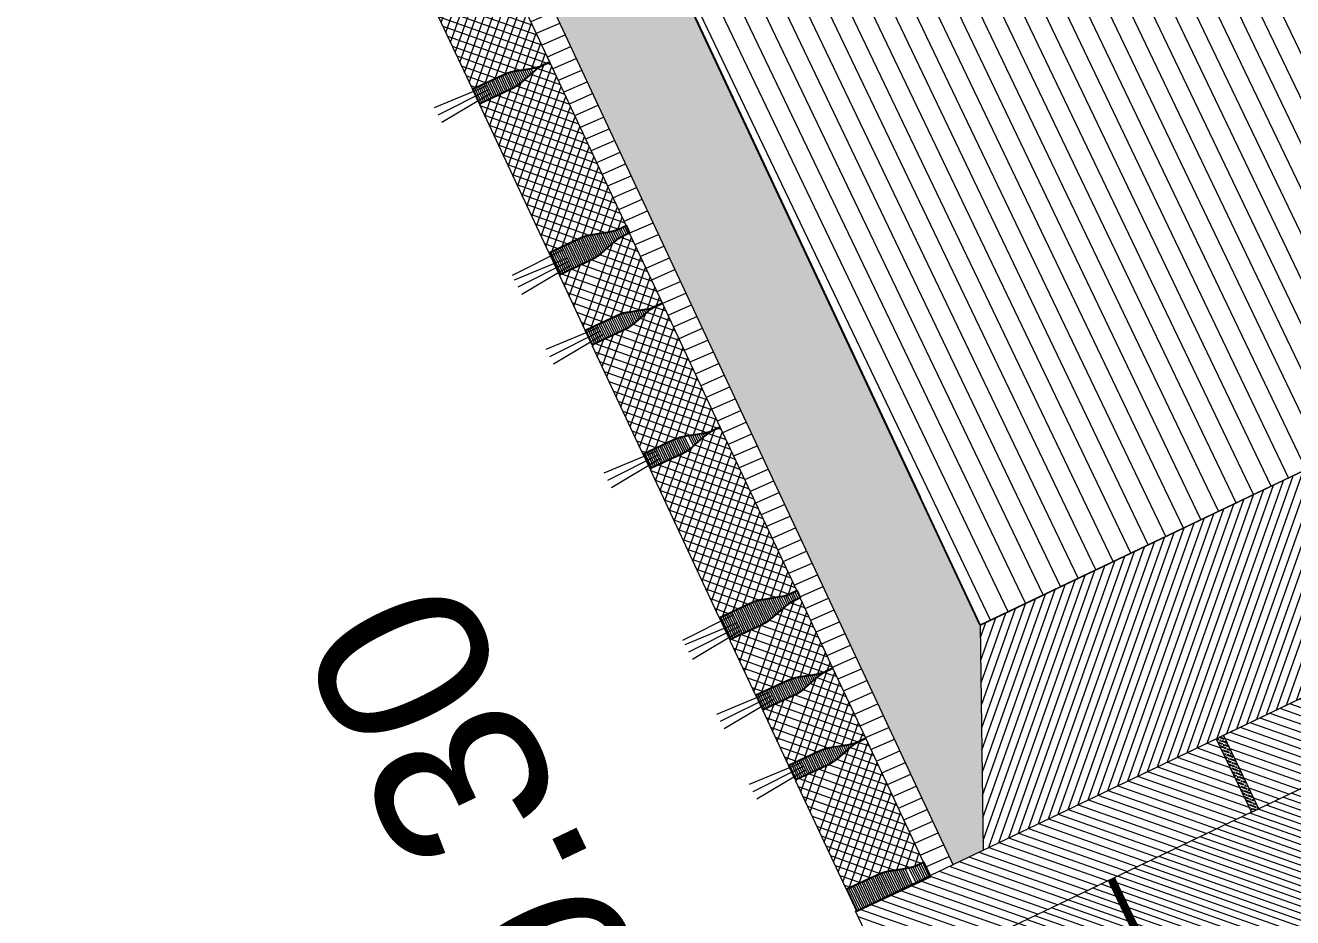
# Model space of a CAD drawing. Header units: metres. Extents: x 678805 to 1359287, y 2747329 to 5497370.
# Drawn here: x 679529.269 to 679530.822, y 2747454.378 to 2747455.472 of the extents above; entities that cross this region are included whole.
import ezdxf

# ---------------------------------------------------------------- set-up
doc = ezdxf.new("R2010")
doc.units = ezdxf.units.M
doc.linetypes.add('XREF_MON_WATERFEATURE$0$DASH_1', pattern=[0.4, 0.1, -0.3])
for name, color, linetype, true_color in [('02-L-Waterfeatures 01', 7, 'Continuous', 0x4da6ff), ('XREF_MON_WATERFEATURE$0$01-TX-Dimensions_1-100', 7, 'Continuous', 0x3f5f7f), ('XREF_MON_WATERFEATURE$0$EIT_3 TR sorra', 7, 'Continuous', 0xd8ceb0)]:
    doc.layers.add(name, color=color, linetype=linetype, true_color=true_color)
doc.layers.add('XREF_MON_WATERFEATURE$0$-aux', color=50, linetype='Continuous', plot=False)
for name, color, linetype, lineweight, true_color in [('XREF_MON_WATERFEATURE$0$02-L-projecció', 7, 'Continuous', 5, 0x636363), ('XREF_MON_WATERFEATURE$0$3- TR terra vegetal', 7, 'Continuous', 0, 0xbea68e), ('XREF_MON_WATERFEATURE$0$3-TR sorra granitica', 7, 'Continuous', 0, 0xf2dac9)]:
    doc.layers.add(name, color=color, linetype=linetype, lineweight=lineweight, true_color=true_color)
for name, color, linetype, lineweight in [('XREF_MON_WATERFEATURE$0$02-L-seccionat', 6, 'Continuous', 5), ('XREF_MON_WATERFEATURE$0$1-L-GESPA', 64, 'Continuous', 0), ('XREF_MON_WATERFEATURE$0$3-TR Formigó', 252, 'Continuous', 0), ('XREF_MON_WATERFEATURE$0$3-TR terra compactada', 45, 'Continuous', 0), ('XREF_MON_WATERFEATURE$0$3-TR Tot-u', 37, 'Continuous', 0)]:
    doc.layers.add(name, color=color, linetype=linetype, lineweight=lineweight)
doc.layers.add('XREF_MON_WATERFEATURE$0$02-L-Waterfeatures 02', color=152, linetype='Continuous')
doc.layers.add('XREF_MON_WATERFEATURE$0$COTAUX', color=7, linetype='Continuous')
doc.styles.add('XREF_MON_WATERFEATURE$0$Standard', font='arial.ttf')
doc.dimstyles.new('XREF_MON_WATERFEATURE$0$E100', dxfattribs={"dimscale": 0.03, "dimtxt": 7, "dimasz": 0.5, "dimexe": 0.1, "dimexo": 15, "dimgap": 4, "dimtad": 1, "dimzin": 0, "dimdsep": 46, "dimtxsty": 'XREF_MON_WATERFEATURE$0$Standard', "dimblk1": 'XREF_MON_WATERFEATURE$0$LINCOT200', "dimblk2": 'XREF_MON_WATERFEATURE$0$LINCOT200', "dimsah": 1, "dimcen": 0.1, "dimdle": 0.1, "dimclrt": 256, "dimadec": 0, "dimazin": 0, "dimtfac": 0.01538461538461539, "dimtofl": 0, "dimtmove": 0, "dimatfit": 3, "dimldrblk": 'XREF_MON_WATERFEATURE$0$LINCOT200', "dimfxl": 1, "dimtolj": 1, "dimtzin": 0, "dimarcsym": 0})
pattern_1 = [(44.92865665922822, (3.98924274276942, -0.7978512751869857), (-0.006726800370768202, 0.006743573368165632), []), (134.9286566592282, (3.98924274276942, -0.7978512751869857), (-0.006743573368165632, -0.006726800370768202), [])]
pattern_2 = [(359.9999999999999, (-9.313225746154785e-10, -4.656612873077393e-10), (0, 0.0025), [])]

# ---------------------------------------------------------------- blocks, each defined once
blk = doc.blocks.new('XREF_MON_WATERFEATURE$0$General Section WaterFalls')
at = {"layer": 'XREF_MON_WATERFEATURE$0$02-L-Waterfeatures 02', "lineweight": 9, "transparency": 33554687}
h = blk.add_hatch(dxfattribs=at)
h.set_pattern_fill('ANSI31', color=256, scale=0.002499999999999998, angle=2.627825166700061e-09)
h.set_pattern_definition([(45.00000000262781, (46.29637361550704, -32.83155877655372), (-0.005612660075925642, 0.005612660075410798), [])])
edge = h.paths.add_edge_path()
edge.add_line((46.09598154760897, -30.88661313755438), (46.09598154667765, -31.28154518356406))
edge.add_line((46.09598154667765, -31.28154518362135), (46.25549376500354, -31.2816067701952))
edge.add_line((46.25549376476556, -31.28160677035339), (46.39274360872957, -30.90908326257626))
edge.add_line((46.39274360937998, -30.90908326255158), (46.48615938810401, -30.89794053331695))
edge.add_arc((46.48729880480096, -30.90801237383857), 0.01013608618583577, 7.903237830834428, 96.45436951494702, ccw=False)
edge.add_line((46.49733861535788, -30.90661865682341), (46.49792483921659, -32.70914748065175))
edge.add_line((46.49792483868077, -32.70914748054929), (46.79716845974326, -32.70914748101495))
edge.add_line((46.7971684592776, -32.70914748101495), (46.79733861138406, -31.98914748081005))
edge.add_line((46.79733861191198, -31.98914748057723), (46.50733861234039, -31.98914748057723))
edge.add_line((46.50733861234039, -31.98914748104289), (46.50733861326382, -30.88661313745193))
edge.add_line((46.50733861373737, -30.88661313732155), (46.09598154807463, -30.88661313778721))
at = {"layer": 'XREF_MON_WATERFEATURE$0$3- TR terra vegetal'}
h = blk.add_hatch(dxfattribs=at)
h.set_pattern_fill('_USER', color=256, scale=0.002499999999999999, angle=-18.27604261022104, style=0, pattern_type=0)
h.set_pattern_definition([(359.9999999999999, (41.79200924932957, -17.5875497860834), (0, 0.0025), [])])
edge = h.paths.add_edge_path()
edge.add_line((46.91577685298398, -32.01054803119041), (46.89574212376616, -32.01036685455841))
edge.add_line((46.89574212394655, -32.01036685379222), (46.89663885825598, -31.91121149789554))
edge.add_line((46.89663885720074, -31.91121149854735), (46.92670850622479, -31.91148340688351))
edge.add_line((46.92670850688592, -31.91148340655491), (46.92633660945946, -31.95261049693681))
edge.add_arc((46.86919435532764, -31.95209378236905), 0.05714458963538635, -16.517108581197817, -0.5180894647260743, ccw=False)
edge.add_line((46.92398086749017, -31.96834008162841), (46.91784693789387, -31.98902520121282))
edge.add_arc((46.96426652790979, -32.00279039237648), 0.04841754644829287, 163.4828885281924, 179.4819076658742)
edge.add_line((46.91585096064955, -32.00235258601606), (46.91577685236157, -32.01054803084814))
edge.add_line((46.91577685298398, -32.01054803119041), (46.89574212376616, -32.01036685455841))
h = blk.add_hatch(dxfattribs=at)
h.set_pattern_fill('_USER', color=256, scale=0.002499999999999999, angle=-18.27604261022104, style=0, pattern_type=0)
h.set_pattern_definition(pattern_2)
edge = h.paths.add_edge_path()
edge.add_line((47.08326116809621, -32.01206260081381), (47.08333527631323, -32.00386715693908))
edge.add_arc((47.03491970151663, -32.00342935253866), 0.04841755328710718, -0.5180908874735294, 15.48092828320253)
edge.add_line((47.08158063516021, -31.99050585506484), (47.07582177318267, -31.9697131928285))
edge.add_arc((47.13089312519878, -31.95446029305458), 0.05714459455714467, 179.4819104452081, 195.4809295709795, ccw=False)
edge.add_line((47.07375086564571, -31.95394357689656), (47.07412276300527, -31.91281648894456))
edge.add_line((47.07412276370451, -31.91281649027951), (47.09419282198627, -31.91299797833571))
edge.add_line((47.09419282153249, -31.91299797734246), (47.09382092409787, -31.95412506477927))
edge.add_arc((47.03667866298929, -31.95360834943131), 0.05714459782225906, -16.51710976891951, -0.5180906227978994, ccw=False)
edge.add_line((47.09146518167108, -31.96985465218313), (47.08533125211027, -31.99053977128886))
edge.add_arc((47.13175083929673, -32.00430496386252), 0.04841754412309885, 163.4828842022214, 179.4819033208883)
edge.add_line((47.0833352743648, -32.00386715540662), (47.0832611670717, -32.01206260056727))
h = blk.add_hatch(dxfattribs=at)
h.set_pattern_fill('_USER', color=256, scale=0.002499999999999999, angle=-18.27604261022104, style=0, pattern_type=0)
h.set_pattern_definition(pattern_2)
edge = h.paths.add_edge_path()
edge.add_line((47.17822034005076, -32.01292477734387), (47.17829444642811, -32.00472933384238))
edge.add_arc((47.12987886928022, -32.00429152976722), 0.04841755740300056, -0.5180901328443627, 15.48092904174739)
edge.add_line((47.17653980618343, -31.99136803066358), (47.1707809441704, -31.97057536890592))
edge.add_arc((47.22585229203105, -31.95532247470692), 0.05714459103332797, 179.4819066751375, 195.480925755062, ccw=False)
edge.add_line((47.16871003806591, -31.95480575505644), (47.16908193476222, -31.9136786668854))
edge.add_line((47.16908193472773, -31.91367866750807), (47.189151993408, -31.91386015324388))
edge.add_line((47.18915199348703, -31.91386015200987), (47.18878009550787, -31.95498724220924))
edge.add_arc((47.13163784518838, -31.95447052735835), 0.05714458607383564, -16.517109407062094, -0.5180902821103928, ccw=False)
edge.add_line((47.18642435315996, -31.97071682754904), (47.18029042334258, -31.99140194706043))
edge.add_arc((47.22671001730487, -32.0051671420224), 0.04841755087200608, 163.4828839569682, 179.481903067111)
edge.add_line((47.17829444538802, -32.00472933240235), (47.17822033957155, -32.01292477903146))
h = blk.add_hatch(dxfattribs=at)
h.set_pattern_fill('_USER', color=256, scale=0.002499999999999999, angle=-18.27604261022104, style=0, pattern_type=0)
h.set_pattern_definition(pattern_2)
edge = h.paths.add_edge_path()
edge.add_line((47.28317919699475, -32.01386681292206), (47.27317960797749, -32.0137763907598))
edge.add_line((47.27317960793152, -32.01377639034763), (47.27325371478653, -32.0055809465135))
edge.add_arc((47.22483813995495, -32.00514313951135), 0.04841755365451088, -0.5180944984186822, 15.48092461457903)
edge.add_line((47.2714990740642, -31.99221964366734), (47.26574021046809, -31.97142698187725))
edge.add_arc((47.32081155851483, -31.956174088642), 0.05714458916078761, 179.481906764493, 195.4809258867472, ccw=False)
edge.add_line((47.26366930594668, -31.95565736945719), (47.26404120227178, -31.91453028018275))
edge.add_line((47.26404120214283, -31.9145302795805), (47.29411085142346, -31.914802187511))
edge.add_line((47.29411085089669, -31.91480218805373), (47.2937389533242, -31.9559292788778))
edge.add_arc((47.23659670026973, -31.95541256340221), 0.05714458966654288, -16.51710811452449, -0.5180889844784247, ccw=False)
edge.add_line((47.29138321103528, -31.97165886312723), (47.28524928121789, -31.99234398263862))
edge.add_arc((47.33166887192056, -32.00610917340964), 0.04841754646258604, 163.4828890789815, 179.4819082326844)
edge.add_line((47.28325330466032, -32.0056713684462), (47.28317919637234, -32.01386681327828))
edge.add_line((47.28317919699475, -32.01386681292206), (47.27317960797749, -32.0137763907598))
h = blk.add_hatch(dxfattribs=at)
h.set_pattern_fill('_USER', color=256, scale=0.002499999999999999, angle=-18.27604261022104, style=0, pattern_type=0)
h.set_pattern_definition(pattern_2)
edge = h.paths.add_edge_path()
edge.add_line((47.5044069243595, -32.01586379436776), (47.50448103073686, -32.00766835086628))
edge.add_arc((47.45606545358896, -32.00723054679111), 0.04841755740300056, -0.5180901328443627, 15.48092904174739)
edge.add_line((47.50272639049217, -31.99430704931729), (47.49696752847915, -31.97351438755963))
edge.add_arc((47.55203887773678, -31.95826149079949), 0.05714459103332797, 179.4819066751375, 195.480925755062, ccw=False)
edge.add_line((47.49489662237465, -31.95774477208033), (47.49526851907096, -31.91661768390929))
edge.add_line((47.49526851950213, -31.91661768453196), (47.51533857818241, -31.91679917026777))
edge.add_line((47.51533857779577, -31.91679917089641), (47.51496667981661, -31.95792626109578))
edge.add_arc((47.45782442949712, -31.95740954414941), 0.05714458607383564, -16.517109407062094, -0.5180902821103928, ccw=False)
edge.add_line((47.51261093793437, -31.9736558443401), (47.50647700811698, -31.99434096385149))
edge.add_arc((47.55289660161361, -32.00810615904629), 0.04841755087200608, 163.4828839569682, 179.481903067111)
edge.add_line((47.50448102969676, -32.00766834896058), (47.5044069238803, -32.01586379558969))
h = blk.add_hatch(dxfattribs=at)
h.set_pattern_fill('_USER', color=256, scale=0.002499999999999999, angle=-18.27604261022104, style=0, pattern_type=0)
h.set_pattern_definition(pattern_2)
edge = h.paths.add_edge_path()
edge.add_line((47.6718912073411, -32.01738185994327), (47.67196531555812, -32.00918641606854))
edge.add_arc((47.6235497421585, -32.00874861050397), 0.04841755328710718, -0.5180908874735294, 15.48092828320253)
edge.add_line((47.67021067533642, -31.9958251141943), (47.66445181335889, -31.97503245195796))
edge.add_arc((47.71952316444367, -31.95977955218405), 0.05714459455714467, 179.4819104452081, 195.4809295709795, ccw=False)
edge.add_line((47.66238090628758, -31.95926283649169), (47.66275280364714, -31.91813574853969))
edge.add_line((47.6627528029494, -31.91813574801199), (47.68282286123116, -31.91831723606819))
edge.add_line((47.6828228617087, -31.91831723717041), (47.68245096427408, -31.95944432460723))
edge.add_arc((47.62530870223418, -31.95892760716379), 0.05714459782225906, -16.51710976891951, -0.5180906227978994, ccw=False)
edge.add_line((47.6800952218473, -31.9751739106141), (47.67396129228649, -31.99585902971983))
edge.add_arc((47.72038087947294, -32.00962422369048), 0.04841754412309885, 163.4828842022214, 179.4819033208883)
edge.add_line((47.67196531454101, -32.00918641453609), (47.67189120724792, -32.01738185969673))
h = blk.add_hatch(dxfattribs=at)
h.set_pattern_fill('_USER', color=256, scale=0.002499999999999999, angle=-18.27604261022104, style=0, pattern_type=0)
h.set_pattern_definition(pattern_2)
edge = h.paths.add_edge_path()
edge.add_line((47.7768499692902, -32.01833452866413), (47.76685038027293, -32.01824410650187))
edge.add_line((47.76685037929565, -32.0182441053912), (47.76692448615066, -32.01004866155707))
edge.add_arc((47.71850891178474, -32.0096108536236), 0.04841755365451088, -0.5180944984186822, 15.48092461457903)
edge.add_line((47.76516984635964, -31.99668735964224), (47.75941098276353, -31.97589469785215))
edge.add_arc((47.81448232987896, -31.96064180368558), 0.05714458916078761, 179.481906764493, 195.4809258867472, ccw=False)
edge.add_line((47.75734007777646, -31.96012508496642), (47.75771197410157, -31.91899799569199))
edge.add_line((47.75771197397262, -31.9189979955554), (47.78778162325325, -31.9192699034859))
edge.add_line((47.78778162365779, -31.91926990333013), (47.78740972608531, -31.96039699415421))
edge.add_arc((47.73026747163385, -31.9598802793771), 0.05714458966654288, -16.51710811452449, -0.5180889844784247, ccw=False)
edge.add_line((47.78505398333073, -31.97612657863647), (47.77892005351334, -31.99681169814786))
edge.add_arc((47.825339644216, -32.01057688798755), 0.04841754646258604, 163.4828890789815, 179.4819082326844)
edge.add_line((47.77692407742143, -32.01013908209279), (47.77684996913344, -32.01833452692487))
edge.add_line((47.7768499692902, -32.01833452866413), (47.76685038027293, -32.01824410650187))
h = blk.add_hatch(dxfattribs=at)
h.set_pattern_fill('_USER', color=256, scale=0.002499999999999999, angle=-18.27604261022104, style=0, pattern_type=0)
h.set_pattern_definition(pattern_2)
edge = h.paths.add_edge_path()
edge.add_line((47.99807769665495, -32.02033151010983), (47.9981518030323, -32.01213606660834))
edge.add_arc((47.94973622541875, -32.011698262766), 0.04841755740300056, -0.5180901328443627, 15.48092904174739)
edge.add_line((47.99639716278762, -31.99877476319671), (47.99063830077459, -31.97798210143905))
edge.add_arc((48.04570964956656, -31.96272920724005), 0.05714459103332797, 179.4819066751375, 195.480925755062, ccw=False)
edge.add_line((47.98856739513576, -31.96221248805523), (47.98893929183207, -31.92108539988418))
edge.add_line((47.98893929133192, -31.92108539887704), (48.00900935001219, -31.92126688461286))
edge.add_line((48.0090093491599, -31.92126688593999), (48.00863745118073, -31.96239397613935))
edge.add_arc((47.95149520179257, -31.96187725989148), 0.05714458607383564, -16.517109407062094, -0.5180902821103928, ccw=False)
edge.add_line((48.00628170929849, -31.97812355961651), (48.0001477794811, -31.9988086791279))
edge.add_arc((48.04656737344339, -32.01257387385704), 0.04841755087200608, 163.4828839569682, 179.481903067111)
edge.add_line((47.99815180152655, -32.01213606446981), (47.99807769571008, -32.02033151109892))
at = {"layer": 'XREF_MON_WATERFEATURE$0$3-TR Formigó'}
h = blk.add_hatch(dxfattribs=at)
h.set_pattern_fill('ANSI31', color=256, scale=0.002999999999999999, style=0)
h.set_pattern_definition([(44.99999999999999, (44.29593917960301, -33.20910667488351), (-0.006735192090801864, 0.006735192090801864), [])])
h.paths.add_polyline_path([(46.7976028798148, -31.90914748096839), (46.89760287897661, -31.90914748050272), (46.89760287757963, -32.39914748095907), (46.7976028774865, -32.3991474811919)])
h = blk.add_hatch(dxfattribs=at)
h.set_pattern_fill('ANSI37', color=256, scale=0.002999999999999998, angle=-18.34738595099282, style=0)
h.set_pattern_definition(pattern_1)
edge = h.paths.add_edge_path()
edge.add_line((47.08326119882986, -32.01205903408118), (47.0833353060165, -32.00386359035657))
edge.add_arc((47.03491972619668, -32.00342577975243), 0.04841755954794266, -0.5180984677643847, 15.48092063279454)
edge.add_line((47.08158066635951, -31.99050228670239), (47.07582180240446, -31.96970962822656))
edge.add_arc((47.13089315127581, -31.95445673214272), 0.05714459000223031, 179.4819084718825, 195.480927569171, ccw=False)
edge.add_line((47.07375089684501, -31.95394001482055), (47.07412276093559, -31.91281642174103))
edge.add_line((47.07412276091054, -31.91281642229296), (47.0733255879212, -31.91280921341423))
edge.add_line((47.07332558836788, -31.91280921269208), (47.07333322105183, -31.91196517152595))
edge.add_line((47.07333322102204, -31.91196517227218), (46.92751331162147, -31.91064657656981))
edge.add_line((46.92751331161708, -31.91064657596871), (46.92750568063492, -31.91149062014886))
edge.add_line((46.9275056803599, -31.91149062057957), (46.92670850677011, -31.91148340757935))
edge.add_line((46.92670850688592, -31.91148340655491), (46.92633664247188, -31.95260700246999))
edge.add_arc((46.86919439164922, -31.95209028711542), 0.05714458607383564, -16.517109407062094, -0.5180902821103928, ccw=False)
edge.add_line((46.92398090008646, -31.96833658777177), (46.91784697049425, -31.98902170882872))
edge.add_arc((46.96426656516269, -32.00278690177947), 0.0484175511476064, 163.4828856008782, 179.4819047255243)
edge.add_line((46.91585099324584, -32.0023490935564), (46.91577688429052, -32.0105445366969))
edge.add_line((46.91577688371763, -32.01054453593679), (47.08326119869289, -32.01205903347326))
h = blk.add_hatch(dxfattribs=at)
h.set_pattern_fill('ANSI37', color=256, scale=0.002999999999999998, angle=-18.34738595099282, style=0)
h.set_pattern_definition(pattern_1)
edge = h.paths.add_edge_path()
edge.add_line((47.17822036892176, -32.01292127976194), (47.17829447857583, -32.00472583636181))
edge.add_arc((47.12987889396027, -32.00428803451359), 0.04841756400291587, -0.5180874265220123, 15.48093170709386)
edge.add_line((47.17653983691707, -31.99136453098617), (47.17078097347925, -31.97057187317155))
edge.add_arc((47.22585232090205, -31.95531897898763), 0.05714458932275431, 179.4819072091404, 195.4809263397831, ccw=False)
edge.add_line((47.16871006693691, -31.95480226073414), (47.16908193154472, -31.91367866831585))
edge.add_line((47.16908193100244, -31.91367866797373), (47.16828475804859, -31.91367145861632))
edge.add_line((47.1682847593911, -31.91367145907134), (47.16829239211054, -31.91282741742653))
edge.add_line((47.1682923915796, -31.91282741632313), (47.09499759406145, -31.91216463984755))
edge.add_line((47.09499759459868, -31.9121646406129), (47.09498996151212, -31.91300868262686))
edge.add_line((47.0949899610132, -31.91300868289545), (47.09419278794064, -31.91300147055645))
edge.add_line((47.09419278800488, -31.91300147026777), (47.09382092388698, -31.95412506677105))
edge.add_arc((47.03667867509648, -31.95360835269094), 0.05714458472601425, -16.51710749379299, -0.5180883785645278, ccw=False)
edge.add_line((47.09146518213674, -31.96985465008765), (47.08533125158921, -31.9905397718099))
edge.add_arc((47.13175084674731, -32.00430496339686), 0.04841755169880714, 163.4828888886983, 179.4819080003339)
edge.add_line((47.0833352743648, -32.00386715680361), (47.0832611671031, -32.01206260001303))
edge.add_line((47.08326116669923, -32.01206260081381), (47.17822036795242, -32.01292127949672))
h = blk.add_hatch(dxfattribs=at)
h.set_pattern_fill('ANSI37', color=256, scale=0.002999999999999998, angle=-18.34738595099282, style=0)
h.set_pattern_definition(pattern_1)
edge = h.paths.add_edge_path()
edge.add_line((47.27317963680252, -32.01377289136872), (47.27325374660262, -32.00557744752642))
edge.add_arc((47.22483816277236, -32.00513964728452), 0.04841756259278147, -0.5180863134914306, 15.48093277880059)
edge.add_line((47.27149910433218, -31.99221614329144), (47.26574024089435, -31.97142348547682))
edge.add_arc((47.32081159111112, -31.95617059292272), 0.05714459212960445, 179.48190532304, 195.4809244588487, ccw=False)
edge.add_line((47.26366933481768, -31.9556538714096), (47.26404119902288, -31.91453027983914))
edge.add_line((47.26404119934887, -31.9145302795805), (47.26324402668708, -31.91452306933875))
edge.add_line((47.26324402680621, -31.91452306881547), (47.26325165949016, -31.91367902764934))
edge.add_line((47.2632516589947, -31.91367902816273), (47.18995686136601, -31.91301625165065))
edge.add_line((47.18995686201379, -31.91301625221968), (47.1899492287812, -31.91386029467581))
edge.add_line((47.18994922796264, -31.91386029450223), (47.18915205518214, -31.91385308127888))
edge.add_line((47.18915205541998, -31.91385308047757), (47.18878019115606, -31.95497667742302))
edge.add_arc((47.13163794297725, -31.95445996476337), 0.05714458475717079, -16.517107027119607, -0.5180878983168213, ccw=False)
edge.add_line((47.18642445001751, -31.97070626239292), (47.18029051950547, -31.99139138363649))
edge.add_arc((47.22671011416242, -32.00515657383949), 0.04841755159673983, 163.4828894437157, 179.481908567144)
edge.add_line((47.17829454177991, -32.00471876841038), (47.17822043451821, -32.01291421161981))
edge.add_line((47.17822043504566, -32.01291421148926), (47.27317963600679, -32.01377289105653))
h = blk.add_hatch(dxfattribs=at)
h.set_pattern_fill('ANSI37', color=256, scale=0.002999999999999998, angle=-18.34738595099282, style=0)
h.set_pattern_definition(pattern_1)
edge = h.paths.add_edge_path()
edge.add_line((47.50440692342818, -32.01586379623041), (47.50448103241899, -32.00766835261123))
edge.add_arc((47.45606545452029, -32.00723054842092), 0.04841755740300056, -0.5180901328443627, 15.48092904174739)
edge.add_line((47.50272639235482, -31.99430704931729), (47.49696752909851, -31.97351439058181))
edge.add_arc((47.55203888006508, -31.95826149312779), 0.05714459329498054, 179.4819078841241, 195.480927047344, ccw=False)
edge.add_line((47.49489662284032, -31.95774477627128), (47.49526848737306, -31.9166211833378))
edge.add_line((47.4952684873715, -31.91662118327804), (47.49447131464282, -31.91661397546619))
edge.add_line((47.49447131389752, -31.91661397507414), (47.49447894580768, -31.91576993365246))
edge.add_line((47.49447894608602, -31.91576993418857), (47.29491565608588, -31.91396535871763))
edge.add_line((47.29491565562785, -31.91396535839885), (47.29490802246623, -31.91480939989763))
edge.add_line((47.29490802343935, -31.91480939975008), (47.29411085132619, -31.91480218821832))
edge.add_line((47.29411085136235, -31.91480218875222), (47.29373898668766, -31.95592578360042))
edge.add_arc((47.23659672727808, -31.95540907187387), 0.05714459526864141, -16.517105482874115, -0.51808637105961, ccw=False)
edge.add_line((47.29138324502856, -31.97165536996908), (47.28524931381368, -31.99234048999974))
edge.add_arc((47.33166891150177, -32.00610567838885), 0.04841755376269415, 163.4828921215473, 179.4819112537158)
edge.add_line((47.28325333772227, -32.00566787621938), (47.28317922968677, -32.01386331917325))
edge.add_line((47.28317922865972, -32.01386331929825), (47.50440692349624, -32.01586379586907))
h = blk.add_hatch(dxfattribs=at)
h.set_pattern_fill('ANSI37', color=256, scale=0.002999999999999998, angle=-18.34738595099282, style=0)
h.set_pattern_definition([(44.92865665922822, (4.577872782945633, -0.8031705331522971), (-0.006726800370768202, 0.006743573368165632), []), (134.9286566592282, (4.577872782945633, -0.8031705331522971), (-0.006743573368165632, -0.006726800370768202), [])])
edge = h.paths.add_edge_path()
edge.add_line((47.67189123854041, -32.01737829297781), (47.67196534572705, -32.0091828492532))
edge.add_arc((47.62354976590723, -32.0087450388819), 0.04841755954794266, -0.5180984677643847, 15.48092063279454)
edge.add_line((47.67021070700139, -31.99582154559903), (47.66445184304633, -31.97502888712319))
edge.add_arc((47.71952319005504, -31.95977599197067), 0.05714459000223031, 179.4819084718825, 195.480927569171, ccw=False)
edge.add_line((47.6623809360899, -31.9592592746485), (47.66275280018048, -31.91813568156899))
edge.add_line((47.66275280015543, -31.91813568072394), (47.66195562716609, -31.91812847184521))
edge.add_line((47.66195562714711, -31.91812847089022), (47.66196325983106, -31.91728442972409))
edge.add_line((47.66196326026693, -31.91728443047032), (47.51614335086636, -31.91596583476795))
edge.add_line((47.51614335039631, -31.91596583509818), (47.51613571941414, -31.91680987927833))
edge.add_line((47.51613571960479, -31.9168098801747), (47.515338546015, -31.91680266717448))
edge.add_line((47.51533854613081, -31.91680266568437), (47.51496668171677, -31.95792626159945))
edge.add_arc((47.45782443182543, -31.95740954624489), 0.05714458607383564, -16.517109407062094, -0.5180902821103928, ccw=False)
edge.add_line((47.51261093933135, -31.97365584666841), (47.50647700973914, -31.99434096772536))
edge.add_arc((47.55289660394192, -32.00810616044328), 0.0484175511476064, 163.4828856008782, 179.4819047255243)
edge.add_line((47.50448103295639, -32.00766835222021), (47.50440692400107, -32.0158637953607))
edge.add_line((47.50440692296252, -32.01586379529908), (47.67189123793778, -32.01737829283556))
h = blk.add_hatch(dxfattribs=at)
h.set_pattern_fill('ANSI37', color=256, scale=0.002999999999999998, angle=-18.34738595099282, style=0)
h.set_pattern_definition([(44.92865665922822, (4.577872750815004, -0.8031740998849273), (-0.006726800370768202, 0.006743573368165632), []), (134.9286566592282, (4.577872750815004, -0.8031740998849273), (-0.006743573368165632, -0.006726800370768202), [])])
edge = h.paths.add_edge_path()
edge.add_line((47.76685037696734, -32.01824410632253), (47.76692448662141, -32.0100486629224))
edge.add_arc((47.71850890247151, -32.00961085921153), 0.04841756400291587, -0.5180874265220123, 15.48093170709386)
edge.add_line((47.76516984542832, -31.99668735684827), (47.75941098199049, -31.97589469903365))
edge.add_arc((47.81448232848197, -31.96064180438407), 0.05714458932275431, 179.4819072091404, 195.4809263397831, ccw=False)
edge.add_line((47.75734007591382, -31.96012508589774), (47.75771194052162, -31.91900149347945))
edge.add_line((47.75771193997934, -31.91900149313733), (47.75691476702549, -31.91899428377992))
edge.add_line((47.75691476743668, -31.91899428423494), (47.75692240015613, -31.91815024259013))
edge.add_line((47.75692239962518, -31.91815024195239), (47.68362760210703, -31.91748746547682))
edge.add_line((47.68362760310993, -31.9174874657765), (47.68361997002336, -31.91833150779047))
edge.add_line((47.6836199699901, -31.91833150736056), (47.68282279691754, -31.91832429502156))
edge.add_line((47.68282279651612, -31.91832429612987), (47.68245093239823, -31.95944789263315))
edge.add_arc((47.62530868314207, -31.95893117715605), 0.05714458472601425, -16.51710749379299, -0.5180883785645278, ccw=False)
edge.add_line((47.68009519018233, -31.97517747571692), (47.67396125963479, -31.99586259743917))
edge.add_arc((47.72038085525855, -32.0096277880948), 0.04841755169880714, 163.4828888886983, 179.4819080003339)
edge.add_line((47.67196528334171, -32.00918998406269), (47.67189117608001, -32.01738542727211))
edge.add_line((47.67189117660746, -32.01738542690873), (47.76685037786065, -32.01824410559165))
h = blk.add_hatch(dxfattribs=at)
h.set_pattern_fill('ANSI37', color=256, scale=0.002999999999999998, angle=-18.34738595099282, style=0)
h.set_pattern_definition([(44.92865665922822, (4.482913515530527, -0.8023189888335764), (-0.006726800370768202, 0.006743573368165632), []), (134.9286566592282, (4.482913515530527, -0.8023189888335764), (-0.006743573368165632, -0.006726800370768202), [])])
edge = h.paths.add_edge_path()
edge.add_line((47.99807769572362, -32.02033151127398), (47.99815180471443, -32.01213606765481))
edge.add_arc((47.94973622728139, -32.01169826393016), 0.04841755740300056, -0.5180901328443627, 15.48092904174739)
edge.add_line((47.9963971641846, -31.99877476412803), (47.99063830092829, -31.97798210539256))
edge.add_arc((48.04570965142921, -31.96272920910269), 0.05714459329498054, 179.4819078841241, 195.480927047344, ccw=False)
edge.add_line((47.9885673946701, -31.96221249178052), (47.98893925920284, -31.92108889884704))
edge.add_line((47.98893925873563, -31.92108889808878), (47.98814208600695, -31.92108169027694))
edge.add_line((47.98814208665863, -31.92108169011772), (47.98814971856878, -31.92023764869604))
edge.add_line((47.98814971745014, -31.92023764923215), (47.78858642745001, -31.9184330737612))
edge.add_line((47.78858642838895, -31.91843307437375), (47.78857879522734, -31.91927711587253))
edge.add_line((47.78857879573479, -31.91927711572498), (47.78778162362163, -31.91926990419322))
edge.add_line((47.78778162365779, -31.91926990356296), (47.7874097589831, -31.96039349841116))
edge.add_arc((47.73026749910787, -31.95987678668462), 0.05714459526864141, -16.517105482874115, -0.51808637105961, ccw=False)
edge.add_line((47.785054017324, -31.97612308547832), (47.77892008610912, -31.99680820550898))
edge.add_arc((47.82533968379721, -32.01057339459658), 0.04841755376269415, 163.4828921215473, 179.4819112537158)
edge.add_line((47.77692411001772, -32.01013559219427), (47.77685000198222, -32.01833103514814))
edge.add_line((47.77685000142083, -32.01833103457466), (47.99807769625735, -32.02033151114548))
h = blk.add_hatch(dxfattribs=at)
h.set_pattern_fill('ANSI37', color=256, scale=0.002999999999999998, angle=-18.34738595099282, style=0)
h.set_pattern_definition([(44.92865665922822, (5.071543555241078, -0.8076382498256862), (-0.006726800370768202, 0.006743573368165632), []), (134.9286566592282, (5.071543555241078, -0.8076382498256862), (-0.006743573368165632, -0.006726800370768202), [])])
edge = h.paths.add_edge_path()
edge.add_line((48.16556201130152, -32.02184601011686), (48.16563611848816, -32.01365056639225))
edge.add_arc((48.11722053820267, -32.01321275555529), 0.04841755954794266, -0.5180984677643847, 15.48092063279454)
edge.add_line((48.16388147976249, -32.00028926227242), (48.15812261580744, -31.97949660379658))
edge.add_arc((48.21319396235049, -31.96424370747991), 0.05714459000223031, 179.4819084718825, 195.480927569171, ccw=False)
edge.add_line((48.15605170931667, -31.96372699039057), (48.15642357340725, -31.92260339731106))
edge.add_line((48.1564235733822, -31.92260339669883), (48.15562640039286, -31.9225961878201))
edge.add_line((48.15562639944255, -31.92259618733078), (48.15563403212651, -31.92175214616465))
edge.add_line((48.15563403302804, -31.92175214691088), (48.00981412362747, -31.92043355120851))
edge.add_line((48.00981412362307, -31.92043355107307), (48.00980649264091, -31.92127759525322))
edge.add_line((48.00980649190024, -31.92127759568393), (48.00900931831045, -31.92127038268371))
edge.add_line((48.00900931889191, -31.92127038235776), (48.00863745447788, -31.96239397827284))
edge.add_arc((47.95149520412087, -31.96187726175413), 0.05714458607383564, -16.517109407062094, -0.5180902821103928, ccw=False)
edge.add_line((48.00628171255812, -31.97812356217764), (48.0001477829659, -31.99880868323459))
edge.add_arc((48.04656737670302, -32.01257387711667), 0.0484175511476064, 163.4828856008782, 179.4819047255243)
edge.add_line((47.99815180525184, -32.01213606866077), (47.99807769629651, -32.02033151180126))
edge.add_line((47.99807769572362, -32.02033151197247), (48.16556201069888, -32.02184600950895))
h = blk.add_hatch(dxfattribs=at)
h.set_pattern_fill('ANSI31', color=256, scale=0.002999999999999999, angle=90, style=0)
h.set_pattern_definition([(134.9999999999999, (44.29588295333087, -27.31514337100089), (-0.006735192090801864, -0.006735192090801864), [])])
h.paths.add_polyline_path([(46.89766535442322, -33.03156203241087), (47.14748150901869, -33.03156204801053), (47.14766533998773, -32.19857941172086), (46.89760287851095, -32.08275678753853)])
h = blk.add_hatch(dxfattribs=at)
h.set_pattern_fill('ANSI31', color=256, scale=0.002999999999999999, style=0)
h.set_pattern_definition([(44.99999999999999, (44.29593918006867, -33.50910667469725), (-0.006735192090801864, 0.006735192090801864), [])])
h.paths.add_polyline_path([(46.7976028798148, -32.40914748096839), (46.89760287944227, -32.40914748096839), (46.89760287711397, -32.69914748053998), (46.7976028774865, -32.69914748100564)])
at = {"layer": 'XREF_MON_WATERFEATURE$0$3-TR sorra granitica'}
h = blk.add_hatch(dxfattribs=at)
h.set_pattern_fill('LINE', color=256, scale=0.004999999999999998, angle=69.72395738977895, style=0)
h.set_pattern_definition([(87.99999999999994, (68.07752234721556, 216.894108738983), (-0.01586532937892815, 0.0005540295101522106), [])])
h.paths.add_polyline_path([(46.89664648473263, -32.04174399282783), (50.52290014317259, -32.07450938317925), (50.52317120041698, -32.04451060760766), (46.89664648519829, -32.01037536654621)])
at = {"layer": 'XREF_MON_WATERFEATURE$0$3-TR terra compactada'}
h = blk.add_hatch(dxfattribs=at)
h.set_pattern_fill('LINE', color=256, scale=0.007499999999999998)
h.set_pattern_definition([(359.9999999999999, (-1.593222050461918, -1.450000001117587), (3.469446951953614e-18, 0.0238125), [])])
edge = h.paths.add_edge_path(flags=16)
edge.add_arc((87.91270721703768, -34.89102650922723), 0.03000000000000113, 0, 360)
h.paths.add_polyline_path([(60.86794612370431, -34.06345526850782), (60.86794612370431, -34.8165326055605), (77.28848761087283, -34.81653260439634), (77.28848760994151, -35.96653260430321), (94.02980208816007, -35.96653260337189), (94.02346620196477, -34.53352967253886), (88.77741158520803, -34.42881766473874), (88.7764219455421, -34.4783984052483), (88.67512278445065, -34.8564527768176), (84.06023222394288, -34.76436978625134), (83.96552849235013, -34.41241660504602), (83.95774579746649, -34.38224918977357), (83.95875280490145, -34.33179827523418), (79.98875382728875, -34.25026744417846), (79.98875382775441, -35.78771875007078), (77.43852502759546, -35.78771875007078), (77.43852502852678, -35.43748732609674), (78.61814005719498, -35.43770227907225), (78.05505687510595, -33.4629564518109), (67.10211191978306, -33.3788115279749), (67.01179703883827, -33.17811179091223), (66.85097349714488, -33.17687627975829), (63.56725041614845, -33.15126436809078), (63.56725041707978, -34.70336046814919), (61.01713174395263, -34.70336046768352), (61.01713174441829, -34.35336060426198), (62.10765844490379, -34.35336060402915), (61.58575402200222, -32.50950451311655), (50.6815704330802, -32.42573419259861), (50.59114177431911, -32.2250335814897), (50.42511908290908, -32.2237581287045), (47.14811543934047, -32.19819437991828), (47.14721526950598, -33.38156245509163), (44.99754665372893, -33.38156245509163), (44.99754665279761, -33.03156259073876), (45.56926759378985, -33.03156259120442), (45.14311256445944, -31.55625739693642), (34.2616229839623, -31.47266142093576), (34.17091776337475, -31.2719586850144), (34.00475173024461, -31.27068213094026), (30.72633214015514, -31.24511096207425), (30.72633214108646, -32.37863686797209), (28.57621343620121, -32.37863686820492), (28.57621343526989, -32.02863700361922), (29.14793437626213, -32.02863700361922), (28.72177934786305, -30.55333180958405), (17.8412764519453, -30.4697434140835), (17.68143947003409, -31.50181839196011), (28.27606689184904, -31.50181839149445), (28.27606689091772, -32.61037793336436), (44.44740463607013, -32.61037793196738), (44.44740463700145, -34.06345526920632)])
at = {"layer": 'XREF_MON_WATERFEATURE$0$3-TR Tot-u'}
h = blk.add_hatch(dxfattribs=at)
h.set_pattern_fill('EARTH', color=256, scale=0.004999999999999998, angle=-84.07414778341365)
h.set_pattern_definition([(275.9258522165863, (-9.313225746154785e-10, -4.656612873077393e-10), (0.03485825126725671, -0.02830242601949161), [0.03175, -0.03175]), (275.9258522165863, (0.01184262614697218, 0.001229217275977135), (0.03485825126725671, -0.02830242601949161), [0.03175, -0.03175]), (275.9258522165863, (0.02368525322526693, 0.002458434319123626), (0.03485825126725671, -0.02830242601949161), [0.03175, -0.03175]), (5.925852216586345, (0.02804253529757261, -0.00107936910353601), (0.02830242601949161, 0.03485825126725671), [0.03174999999999998, -0.03174999999999998]), (5.925852216586345, (0.02927175164222717, -0.01292199594900012), (0.02830242601949161, 0.03485825126725671), [0.03174999999999998, -0.03174999999999998]), (5.925852216586345, (0.03050096938386559, -0.02476462326012552), (0.02830242601949161, 0.03485825126725671), [0.03174999999999998, -0.03174999999999998])])
h.paths.add_polyline_path([(50.42511908290908, -32.2237581287045), (50.49240500992164, -32.07423384138383), (46.89760287944227, -32.04175263433717), (46.89760287851095, -32.08275678753853), (47.1476576034911, -32.19819080852903)])
at = {"layer": 'XREF_MON_WATERFEATURE$0$EIT_3 TR sorra'}
h = blk.add_hatch(dxfattribs=at)
h.set_pattern_fill('ANSI36', color=256, scale=0.001075000000000009, angle=-1.014200710357327, style=0, double=1)
h.set_pattern_definition([(43.98579928964266, (44.29593917960301, -33.60910667525604), (0.001927275125572217, 0.006603891924043957), [0.00853281250000007, -0.001706562500000014, 0, -0.001706562500000014])])
h.paths.add_polyline_path([(46.89760221354663, -32.39914748095907), (46.7976028774865, -32.39914748095907), (46.79760287655517, -32.40914748073556), (46.89760287757963, -32.40914748096839)])
at = {"layer": 'XREF_MON_WATERFEATURE$0$-aux'}
for points in [[(46.91577685298398, -32.01054803119041), (46.89574212394655, -32.01036685379222), (46.89663885720074, -31.91121149854735), (46.92670850688592, -31.91148340655491), (46.92633660882711, -31.95261049782857, -0.0699225111484148), (46.92398086749017, -31.96834008162841), (46.91784693766385, -31.98902520164847, 0.06992251114798485), (46.91585096064955, -32.00235258601606), (46.91577685298398, -32.01054803119041), (46.89574212394655, -32.01036685379222)], [(47.08326116763055, -32.01206259941682), (47.08326116809621, -32.01206260081381), (47.08333527529612, -32.00386715633795, 0.06992251114754273), (47.08158063516021, -31.99050585506484), (47.07582177314907, -31.96971319266595, -0.06992251114800961), (47.07375086564571, -31.95394357689656), (47.07412276370451, -31.91281649027951), (47.09419282153249, -31.91299797734246), (47.09382092393935, -31.95412506489083, -0.0699225111484148), (47.09146518167108, -31.96985465218313), (47.08533125277609, -31.99053977080621, 0.06992251114798485), (47.0833352743648, -32.00386715540662), (47.08326116763055, -32.01206259941682), (47.08326116809621, -32.01206260081381)], [(47.17822034005076, -32.01292477920651), (47.17822034005076, -32.01292477734387), (47.178294446785, -32.00472933426499, 0.06992251114754273), (47.17653980618343, -31.99136803066358), (47.17078094417229, -31.97057536942884, -0.06992251114800961), (47.16871003806591, -31.95480575505644), (47.16908193472773, -31.91367866750807), (47.18915199348703, -31.91386015200987), (47.18878009496257, -31.95498724328354, -0.0699225111484148), (47.18642435315996, -31.97071682754904), (47.18029042333364, -31.99140194663778, 0.06992251114798485), (47.17829444538802, -32.00472933240235), (47.17822034005076, -32.01292477920651), (47.17822034005076, -32.01292477734387)], [(47.28317919699475, -32.01386681292206), (47.27317960793152, -32.01377639034763), (47.27325371420011, -32.00558094633743, 0.06992251114754273), (47.2714990740642, -31.99221964366734), (47.2657402115874, -31.97142698289827, -0.06992251114800961), (47.26366930594668, -31.95565736945719), (47.26404120214283, -31.9145302795805), (47.29411085089669, -31.91480218805373), (47.29373895283788, -31.95592927886173, -0.0699225111484148), (47.29138321103528, -31.97165886312723), (47.28524928214028, -31.99234398314729, 0.06992251114798485), (47.28325330466032, -32.0056713684462), (47.28317919699475, -32.01386681292206), (47.27317960793152, -32.01377639034763)], [(47.50440692342818, -32.01586379623041), (47.5044069243595, -32.01586379436776), (47.50448103155941, -32.00766835105605, 0.06992251114754273), (47.50272639049217, -31.99430704931729), (47.49696752754971, -31.97351438552141, -0.06992251114800961), (47.49489662237465, -31.95774477208033), (47.49526851950213, -31.91661768453196), (47.51533857779577, -31.91679917089641), (47.51496668066829, -31.95792625984177, -0.0699225111484148), (47.51261093793437, -31.9736558443401), (47.50647700857371, -31.99434096412733, 0.06992251114798485), (47.50448102969676, -32.00766834896058), (47.50440692342818, -32.01586379623041), (47.5044069243595, -32.01586379436776)], [(47.6718912073411, -32.01738185947761), (47.6718912073411, -32.01738185994327), (47.67196531500667, -32.0091864161659, 0.06992251114754273), (47.67021067533642, -31.9958251141943), (47.66445181332529, -31.97503245156258, -0.06992251114800961), (47.66238090628758, -31.95926283649169), (47.6627528029494, -31.91813574801199), (47.6828228617087, -31.91831723717041), (47.68245096411556, -31.95944432448596, -0.0699225111484148), (47.6800952218473, -31.9751739106141), (47.67396129155532, -31.99585902970284, 0.06992251114798485), (47.67196531454101, -32.00918641453609), (47.6718912073411, -32.01738185947761), (47.6718912073411, -32.01738185994327)], [(47.7768499692902, -32.01833452866413), (47.76685037929565, -32.0182441053912), (47.76692448742688, -32.01004866231233, 0.06992251114754273), (47.76516984635964, -31.99668735964224), (47.75941098388284, -31.9758946984075, -0.06992251114800961), (47.75734007777646, -31.96012508496642), (47.75771197397262, -31.9189979955554), (47.78778162365779, -31.91926990333013), (47.78740972513333, -31.96039699343964, -0.0699225111484148), (47.78505398333073, -31.97612657863647), (47.77892005397007, -31.99681169888936, 0.06992251114798485), (47.77692407742143, -32.01013908209279), (47.7768499692902, -32.01833452866413), (47.76685037929565, -32.0182441053912)], [(47.99807769572362, -32.02033151173964), (47.99807769665495, -32.02033151010983), (47.99815180385485, -32.01213606679812, 0.06992251114754273), (47.99639716278762, -31.99877476319671), (47.99063830031082, -31.97798210196197, -0.06992251114800961), (47.98856739513576, -31.96221248805523), (47.98893929133192, -31.92108539887704), (48.0090093491599, -31.92126688593999), (48.00863745156676, -31.96239397535101, -0.0699225111484148), (48.00628170929849, -31.97812355961651), (48.00014777993783, -31.99880867823958, 0.06992251114798485), (47.99815180152655, -32.01213606446981), (47.99807769572362, -32.02033151173964), (47.99807769665495, -32.02033151010983)]]:
    blk.add_lwpolyline(points, format="xyb", dxfattribs=at)
at = {"layer": 'XREF_MON_WATERFEATURE$0$02-L-projecció'}
for points in [[(30.72633214015514, -31.24511096207425), (34.00475173024461, -31.27068213094026), (34.17091776337475, -31.2719586850144), (34.2616229839623, -31.47266142093576), (45.14311256445944, -31.55625739693642), (45.56926759378985, -33.03156259120442), (44.99754665279761, -33.03156259073876), (44.99754665372893, -33.38156245509163), (47.14721526950598, -33.38156245509163), (47.14811543934047, -32.19819437991828), (50.42511908290908, -32.2237581287045), (50.59114177431911, -32.2250335814897), (50.6815704330802, -32.42573419259861), (61.58575402200222, -32.50950451311655), (62.10765844490379, -34.35336060402915), (61.01713174441829, -34.35336060426198), (61.01713174395263, -34.70336046768352), (63.56725041707978, -34.70336046814919), (63.56725041614845, -33.15126436809078), (66.85097349714488, -33.17687627975829)], [(50.52290014317259, -32.07450938294642), (46.89664648473263, -32.04174399282783)], [(47.14766533998773, -32.19857941172086), (61.73765311250463, -32.31066556135193)], [(50.42511908290908, -32.2237581287045), (47.32175039779395, -32.19991680327803)]]:
    blk.add_lwpolyline(points, dxfattribs=at)
at = {"layer": 'XREF_MON_WATERFEATURE$0$02-L-projecció', "linetype": 'XREF_MON_WATERFEATURE$0$DASH_1', "ltscale": 0.05, "const_width": 0.009999999999999992}
blk.add_lwpolyline([(46.49733861489221, -32.20912028290331), (46.7975757047534, -32.20914747961797)], dxfattribs=at)
at = {"layer": 'XREF_MON_WATERFEATURE$0$02-L-seccionat'}
for points in [[(46.7976028798148, -31.90914748096839), (46.89760287897661, -31.90914748050272), (46.89760287757963, -32.39914748095907), (46.7976028774865, -32.3991474811919)], [(46.7976028798148, -32.40914748096839), (46.89760287944227, -32.40914748096839), (46.89760287711397, -32.69914748053998), (46.7976028774865, -32.69914748100564)]]:
    blk.add_lwpolyline(points, close=True, dxfattribs=at)
for points in [[(47.08326119882986, -32.01205903408118), (47.08333530602977, -32.00386359076947, 0.06992251114875708), (47.08158066635951, -31.99050228670239), (47.07582180341706, -31.96970962896012, -0.0699225111482901), (47.07375089684501, -31.95394001482055), (47.07412276091054, -31.91281642229296), (47.07332558836788, -31.91280921269208), (47.07333322102204, -31.91196517227218), (46.92751331161708, -31.91064657596871), (46.9275056803599, -31.91149062057957), (46.92670850688592, -31.91148340655491), (46.92633664188907, -31.95260700257495, -0.0699225111482901), (46.92398090008646, -31.96833658777177), (46.91784697119147, -31.98902170872316, 0.06992251114875708), (46.91585099324584, -32.0023490935564), (46.91577688371763, -32.01054453593679)], [(47.17822036892176, -32.01292127976194), (47.17829447798431, -32.00472583575174, 0.06992251114875708), (47.17653983691707, -31.99136453098617), (47.17078097350895, -31.97057187417522, -0.0699225111482901), (47.16871006693691, -31.95480226073414), (47.16908193100244, -31.91367866797373), (47.1682847593911, -31.91367145907134), (47.1682923915796, -31.91282741632313), (47.09499759459868, -31.9121646406129), (47.0949899610132, -31.91300868289545), (47.09419278800488, -31.91300147026777), (47.09382092347369, -31.95412506675348, -0.0699225111482901), (47.09146518213674, -31.96985465008765), (47.0853312513791, -31.99053977103904, 0.06992251114875708), (47.0833352743648, -32.00386715680361), (47.08326116669923, -32.01206260081381)], [(47.27317963680252, -32.01377289136872), (47.27325374633074, -32.00557744782418, 0.06992251114875708), (47.27149910433218, -31.99221614329144), (47.26574023999274, -31.97142348624766, -0.0699225111482901), (47.26366933481768, -31.9556538714096), (47.26404119934887, -31.9145302795805), (47.26324402680621, -31.91452306881547), (47.2632516589947, -31.91367902816273), (47.18995686201379, -31.91301625221968), (47.18994922796264, -31.91386029450223), (47.18915205541998, -31.91385308047757), (47.18878019182011, -31.95497667836025, -0.0699225111482901), (47.18642445001751, -31.97070626239292), (47.18029051972553, -31.99139138357714, 0.06992251114875708), (47.17829454177991, -32.00471876841038), (47.17822043504566, -32.01291421148926)], [(47.50440692342818, -32.01586379623041), (47.50448103342205, -32.00766835222021, 0.06992251114875708), (47.50272639235482, -31.99430704931729), (47.4969675289467, -31.97351439064369, -0.0699225111482901), (47.49489662284032, -31.95774477627128), (47.4952684873715, -31.91662118327804), (47.49447131389752, -31.91661397507414), (47.49447894608602, -31.91576993418857), (47.29491565562785, -31.91396535839885), (47.29490802343935, -31.91480939975008), (47.29411085136235, -31.91480218875222), (47.29373898683116, -31.95592578290962, -0.0699225111482901), (47.29138324502856, -31.97165536996908), (47.28524931380525, -31.99234048975632, 0.06992251114875708), (47.28325333772227, -32.00566787621938), (47.28317922865972, -32.01386331929825)], [(47.67189123854041, -32.01737829297781), (47.67196534574032, -32.00918284989893, 0.06992251114875708), (47.67021070700139, -31.99582154559903), (47.66445184219629, -31.97502888785675, -0.0699225111482901), (47.6623809360899, -31.9592592746485), (47.66275280015543, -31.91813568072394), (47.66195562714711, -31.91812847089022), (47.66196326026693, -31.91728443047032), (47.51614335039631, -31.91596583509818), (47.51613571960479, -31.9168098801747), (47.51533854613081, -31.91680266568437), (47.51496668159962, -31.95792626240291, -0.0699225111482901), (47.51261093933135, -31.97365584666841), (47.50647701043636, -31.99434096622281, 0.06992251114875708), (47.50448103295639, -32.00766835222021), (47.50440692296252, -32.01586379529908)], [(47.76685037696734, -32.01824410632253), (47.76692448742688, -32.01004866231233, 0.06992251114875708), (47.76516984542832, -31.99668735684827), (47.75941098108888, -31.97589469957165, -0.0699225111482901), (47.75734007591382, -31.96012508589774), (47.75771193997934, -31.91900149313733), (47.75691476743668, -31.91899428423494), (47.75692239962518, -31.91815024195239), (47.68362760310993, -31.9174874657765), (47.6836199699901, -31.91833150736056), (47.68282279651612, -31.91832429612987), (47.68245093198493, -31.95944789261557, -0.0699225111482901), (47.68009519018233, -31.97517747571692), (47.67396125989035, -31.9958625966683, 0.06992251114875708), (47.67196528334171, -32.00918998406269), (47.67189117660746, -32.01738542690873)], [(47.99807769572362, -32.02033151127398), (47.9981518057175, -32.01213606772944, 0.06992251114875708), (47.9963971641846, -31.99877476412803), (47.99063830031082, -31.97798210568726, -0.0699225111482901), (47.9885673946701, -31.96221249178052), (47.98893925873563, -31.92108889808878), (47.98814208665863, -31.92108169011772), (47.98814971745014, -31.92023764923215), (47.78858642838895, -31.91843307437375), (47.78857879573479, -31.91927711572498), (47.78778162365779, -31.91926990356296), (47.78740975866094, -31.96039349865168, -0.0699225111482901), (47.785054017324, -31.97612308547832), (47.7789200861007, -31.99680820433423, 0.06992251114875708), (47.77692411001772, -32.01013559219427), (47.77685000142083, -32.01833103457466)], [(48.16556201130152, -32.02184601011686), (48.16563611803576, -32.01365056610666, 0.06992251114875708), (48.16388147976249, -32.00028926227242), (48.15812261495739, -31.97949660336599, -0.0699225111482901), (48.15605170931667, -31.96372699039057), (48.1564235733822, -31.92260339669883), (48.15562639944255, -31.92259618733078), (48.15563403302804, -31.92175214691088), (48.00981412362307, -31.92043355107307), (48.00980649190024, -31.92127759568393), (48.00900931889191, -31.92127038235776), (48.00863745389506, -31.96239397814497, -0.0699225111482901), (48.00628171255812, -31.97812356217764), (48.0001477827318, -31.99880868359469, 0.06992251114875708), (47.99815180525184, -32.01213606866077), (47.99807769572362, -32.02033151197247)]]:
    blk.add_lwpolyline(points, format="xyb", close=True, dxfattribs=at)
for points in [[(47.14766533998773, -32.19819437991828), (46.89760287851095, -32.08275678753853), (46.89766535442322, -33.03156203241087), (47.14766536885872, -33.03156204801053), (47.14766533998773, -32.19819437991828)], [(46.7976028774865, -32.39914748095907), (46.79760287655517, -32.40914748073556)], [(46.89760287711397, -32.3991474811919), (46.89760287757963, -32.40914748096839)]]:
    blk.add_lwpolyline(points, dxfattribs=at)
at = {"layer": 'XREF_MON_WATERFEATURE$0$1-L-GESPA'}
for points in [[(47.07384944334626, -31.85980934090912), (47.08024723129347, -31.92961717909202)], [(47.08384744171053, -31.85960929142311), (47.08524623094127, -31.92951715318486)], [(47.09384544100612, -31.85940923867747), (47.09024523058906, -31.92941713123582)], [(47.17880658153445, -31.86047503584996), (47.18020537076518, -31.93038289854303)], [(47.18880458083004, -31.86027498356998), (47.18520437087864, -31.93028287682682)], [(47.16880858456716, -31.86067508626729), (47.17520637158304, -31.93048292351887)], [(47.26234962837771, -31.86243156949058), (47.26874741632491, -31.93223940790631)], [(47.27234762674198, -31.86223152000457), (47.27374641504139, -31.93213938176632)], [(47.28234562464058, -31.8620314670261), (47.27874541515484, -31.93203936051577)], [(47.28834442421794, -31.86191143747419), (47.28974321484566, -31.93181930016726)], [(47.49499513627961, -31.86361764580943), (47.50139292422682, -31.93342548375949)], [(47.50499313464388, -31.86341759655625), (47.50639192340896, -31.933325458318)], [(47.51499113300815, -31.86321754357778), (47.51139092398807, -31.93322543613613)], [(47.66247942112386, -31.86513573396951), (47.66887720813975, -31.93494357122108)], [(47.67247741855681, -31.86493568401784), (47.67387620778754, -31.93484354577959)], [(47.68247541831806, -31.86473563173786), (47.67887520836666, -31.93474352406338)], [(47.75602039927617, -31.86689928523265), (47.7624181881547, -31.93670712364838)], [(47.7660183981061, -31.86669923597947), (47.76741718733683, -31.93660709727556)], [(47.77601639647037, -31.86649918276817), (47.77241618698463, -31.93650707602501)], [(47.78201519651338, -31.86637915344909), (47.78341398667544, -31.93628701637499)], [(47.98865361418575, -31.8694450580515), (47.99505140120164, -31.93925289670005)], [(47.99865161115304, -31.86924500856549), (48.00005040038377, -31.93915287125856)], [(48.00864961137995, -31.86904495628551), (48.00504940096289, -31.93905284861103)]]:
    blk.add_lwpolyline(points, dxfattribs=at)
blk = doc.blocks.new('XREF_MON_WATERFEATURE$0$LINCOT200')
for p, q in [((0, -9.999961704014428), (0, 10.00003829598555)), ((3.694822225952521e-13, 3.829598557558711e-05), (10.00000000000051, 3.829598557558711e-05))]:
    blk.add_line(p, q)
at = {"const_width": 1.875}
blk.add_lwpolyline([(3.535533801624467, -3.535495714255788), (-3.535533950636761, 3.535572157214077)], dxfattribs=at)
at = {"layer": 'XREF_MON_WATERFEATURE$0$COTAUX'}
blk.add_line((0, 0), (-1.249999999999915, 0), dxfattribs=at)
blk = doc.blocks.new('*D826')
at = {"layer": 'DEFPOINTS', "color": 0, "transparency": 16777216}
for p in [(679530.5842183549, 2747454.417348033), (679530.7137601486, 2747454.146458982), (679530.1273906532, 2747453.866051354)]:
    blk.add_point(p, dxfattribs=at)
at = {"layer": 'XREF_MON_WATERFEATURE$0$01-TX-Dimensions_1-100', "color": 0, "lineweight": -2, "transparency": 16777216}
for p, q in [((679530.178249883, 2747454.223209939), (679529.9951424031, 2747454.13564615)), ((679529.9978488595, 2747454.136940405), (679529.9913775899, 2747454.150472687)), ((679530.1209193834, 2747453.879583637), (679530.0043201294, 2747454.123408122)), ((679530.3077916767, 2747453.952320888), (679530.1246841968, 2747453.8647571))]:
    blk.add_line(p, q, dxfattribs=at)
at = {"layer": 'XREF_MON_WATERFEATURE$0$01-TX-Dimensions_1-100', "color": 0, "lineweight": -2, "transparency": 16777216, "xscale": 0.015, "yscale": 0.015, "zscale": 0.015}
for p, rotation in [((679529.9978488595, 2747454.136940405), 115.5575828870525), ((679530.1273906532, 2747453.866051354), 295.5575828870525)]:
    blk.add_blockref('XREF_MON_WATERFEATURE$0$LINCOT200', p, dxfattribs=dict(at, rotation=rotation))
at = {"layer": 'XREF_MON_WATERFEATURE$0$01-TX-Dimensions_1-100', "transparency": 16777216, "insert": (679529.8220960576, 2747454.504462795), "char_height": 0.21, "attachment_point": 5, "rotation": 115.55758288705248, "style": 'XREF_MON_WATERFEATURE$0$Standard'}
blk.add_mtext('\\A1;0.30', dxfattribs=at)
blk = doc.blocks.new('XREF_MON_WATERFEATURE')
at = {"rotation": 115.5575828871378}
blk.add_blockref('XREF_MON_WATERFEATURE$0$General Section WaterFalls', (679521.7318272466, 2747398.310749386), dxfattribs=at)
at = {"layer": 'XREF_MON_WATERFEATURE$0$01-TX-Dimensions_1-100'}
dim = blk.add_linear_dim(base=(679530.1273906532, 2747453.866051354), p1=(679530.5842183551, 2747454.417348034), p2=(679530.7137601491, 2747454.146458983), angle=115.5575828870524, dimstyle='XREF_MON_WATERFEATURE$0$E100', override={"dimtad": 0}, dxfattribs=at)
dim.commit()
dim.dimension.update_dxf_attribs({"geometry": '*D826', "text_midpoint": (679529.8220960578, 2747454.504462794), "dimtype": 128})

msp = doc.modelspace()

# ---------------------------------------------------------------- block references
at = {"layer": '02-L-Waterfeatures 01', "color": 18, "true_color": 0x000000}
msp.add_blockref('XREF_MON_WATERFEATURE', (0, 0), dxfattribs=at)

doc.saveas('drawing.dxf')
